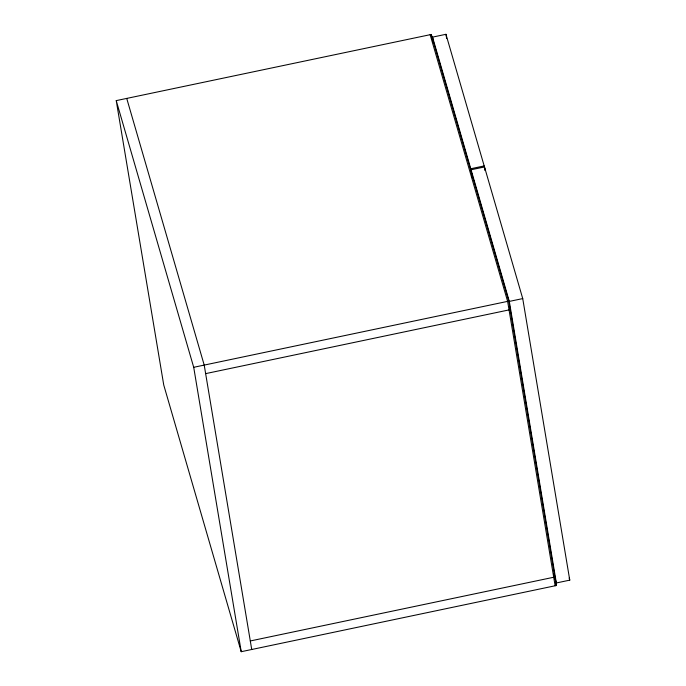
<?xml version="1.0" encoding="UTF-8"?>
<svg xmlns="http://www.w3.org/2000/svg" width="686" height="686" viewBox="0 0 686 686"><rect width="100%" height="100%" fill="white"/><g stroke="black" fill="none" stroke-linecap="round" stroke-linejoin="round"><path stroke-width="1.03" d="M116.234 100.619L431.305 34.454L508.789 301.128L556.303 585.527L241.223 651.7L163.748 385.018L116.234 100.619L193.709 367.302L241.223 651.7M433.586 43.45L432.532 37.121L445.951 34.3L484.187 165.926L484.891 170.145M432.532 37.121L470.768 168.747L484.187 165.926M484.488 166.955L471.068 169.776L509.312 301.403L556.346 582.963L569.766 580.142L522.732 298.59L484.488 166.955L485.019 170.119M193.709 367.302L508.789 301.128M509.312 301.403L522.732 298.59M205.637 373.63L510.213 309.66L509.321 306.582M250.296 640.964L554.88 577.003L553.979 573.925M430.139 34.694L507.623 301.377L555.137 585.775M569.174 578.084L569.766 580.142M553.962 574.731L556.346 582.963M555.403 582.457L556.303 585.527M126.73 98.415L204.214 365.098L251.728 649.496M470.768 168.747L472.474 178.214M445.951 34.3L446.655 38.519M431.305 34.454L432.103 39.188"/></g></svg>
